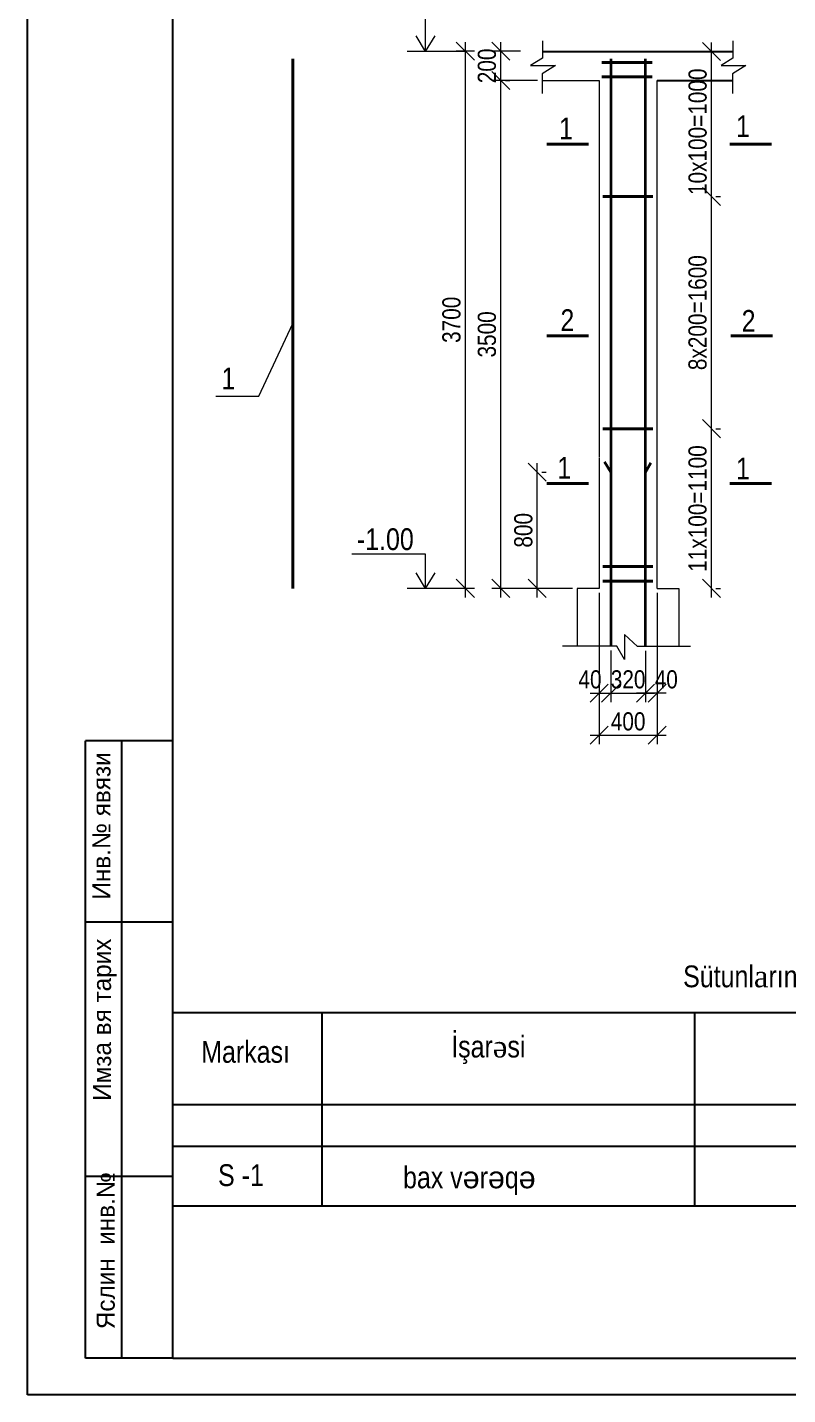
# Model space of a CAD drawing. Header units: millimetres. Extents: x 806395 to 2097197, y -233789 to 193681.
# Drawn here: x 2056935 to 2067405, y -177336 to -158491 of the extents above; entities that cross this region are included whole.
import ezdxf

# ---------------------------------------------------------------- set-up
doc = ezdxf.new("R2010")
doc.units = ezdxf.units.MM
doc.linetypes.add('CONTINOUS', pattern=[0.75, 0.25, 0.25, 0.25])
doc.layers.add('2D-чертеж - Общий', color=7, linetype='Continuous')
doc.layers.add('STENA', color=7, linetype='Continuous', lineweight=25)
doc.styles.add('CP_ATTR', font='A3TI(LA).TTF')
doc.styles.add('style1', font='A3TI(LA).TTF', dxfattribs={"height": 400})
doc.styles.add('style6', font='ARIALN.TTF', dxfattribs={"height": 300})
doc.dimstyles.new('DIM_100', dxfattribs={"dimscale": 100, "dimtxt": 400, "dimasz": 2.5, "dimexe": 1.25, "dimexo": 0.625, "dimtad": 1, "dimdec": 0, "dimtxsty": 'style1', "dimblk": 'OBLIQUE', "dimcen": 2.5, "dimdle": 1.25, "dimclrd": 251, "dimclre": 251, "dimaunit": 1, "dimadec": 3, "dimazin": 0, "dimtfac": 1, "dimtdec": 0, "dimtmove": 1, "dimatfit": 3, "dimfxl": 1.25, "dimlwd": 13, "dimlwe": 5, "dimarcsym": 0})

# ---------------------------------------------------------------- blocks, each defined once
blk = doc.blocks.new('_Oblique')
at = {"color": 0, "linetype": 'ByBlock', "lineweight": -2}
blk.add_line((-0.5, -0.5), (0.5, 0.5), dxfattribs=at)
blk = doc.blocks.new('*D66')
at = {"layer": '2D-чертеж - Общий', "color": 251, "lineweight": 5, "ltscale": 15, "transparency": 16777216}
for p, q in [((2064808, -166286), (2064808, -167794)), ((2064968, -167081), (2064968, -167794))]:
    blk.add_line(p, q, dxfattribs=at)
at = {"layer": '2D-чертеж - Общий', "color": 251, "linetype": 'ByBlock', "lineweight": 13, "ltscale": 15, "transparency": 16777216}
blk.add_line((2064683, -167669), (2065093, -167669), dxfattribs=at)
at = {"layer": 'Defpoints', "color": 0, "ltscale": 15, "transparency": 16777216}
for p in [(2064808, -166223), (2064968, -167018), (2064968, -167669)]:
    blk.add_point(p, dxfattribs=at)
at = {"layer": '2D-чертеж - Общий', "color": 251, "lineweight": 13, "ltscale": 15, "transparency": 16777216, "xscale": 250, "yscale": 250, "zscale": 250, "rotation": 180}
blk.add_blockref('_Oblique', (2064808, -167669), dxfattribs=at)
at = {"layer": '2D-чертеж - Общий', "color": 251, "lineweight": 13, "ltscale": 15, "transparency": 16777216, "xscale": 250, "yscale": 250, "zscale": 250}
blk.add_blockref('_Oblique', (2064968, -167669), dxfattribs=at)
at = {"layer": '2D-чертеж - Общий', "color": 0, "ltscale": 15, "transparency": 16777216, "insert": (2064683, -167479), "char_height": 300, "attachment_point": 5, "style": 'style6'}
blk.add_mtext('{\\fArial Narrow|b0|i0|c238|p34;\\H0.83333x;40}', dxfattribs=at)
blk = doc.blocks.new('*D67')
at = {"layer": '2D-чертеж - Общий', "color": 251, "lineweight": 5, "ltscale": 15, "transparency": 16777216}
for p, q in [((2065608, -166286), (2065608, -167794)), ((2065448, -167086), (2065448, -167794))]:
    blk.add_line(p, q, dxfattribs=at)
at = {"layer": '2D-чертеж - Общий', "color": 251, "linetype": 'ByBlock', "lineweight": 13, "ltscale": 15, "transparency": 16777216}
blk.add_line((2065733, -167669), (2065323, -167669), dxfattribs=at)
at = {"layer": 'Defpoints', "color": 0, "ltscale": 15, "transparency": 16777216}
for p in [(2065608, -166223), (2065448, -167023), (2065448, -167669)]:
    blk.add_point(p, dxfattribs=at)
at = {"layer": '2D-чертеж - Общий', "color": 251, "lineweight": 13, "ltscale": 15, "transparency": 16777216, "xscale": 250, "yscale": 250, "zscale": 250, "rotation": 180}
blk.add_blockref('_Oblique', (2065448, -167669), dxfattribs=at)
at = {"layer": '2D-чертеж - Общий', "color": 251, "lineweight": 13, "ltscale": 15, "transparency": 16777216, "xscale": 250, "yscale": 250, "zscale": 250}
blk.add_blockref('_Oblique', (2065608, -167669), dxfattribs=at)
at = {"layer": '2D-чертеж - Общий', "color": 0, "ltscale": 15, "transparency": 16777216, "insert": (2065733, -167479), "char_height": 300, "attachment_point": 5, "style": 'style6'}
blk.add_mtext('{\\fArial Narrow|b0|i0|c238|p34;\\H0.83333x;40}', dxfattribs=at)
blk = doc.blocks.new('*D68')
at = {"layer": '2D-чертеж - Общий', "color": 251, "linetype": 'ByBlock', "lineweight": 13, "ltscale": 15, "transparency": 16777216}
blk.add_line((2063455, -166348), (2063455, -159098), dxfattribs=at)
at = {"layer": '2D-чертеж - Общий', "color": 251, "lineweight": 5, "ltscale": 15, "transparency": 16777216}
for p, q in [((2063517, -159223), (2063580, -159223)), ((2063893, -166223), (2063330, -166223))]:
    blk.add_line(p, q, dxfattribs=at)
at = {"layer": 'Defpoints', "color": 0, "ltscale": 15, "transparency": 16777216}
for p in [(2063455, -159223), (2063455, -159223), (2063956, -166223)]:
    blk.add_point(p, dxfattribs=at)
at = {"layer": '2D-чертеж - Общий', "color": 251, "lineweight": 13, "ltscale": 15, "transparency": 16777216, "xscale": 250, "yscale": 250, "zscale": 250}
for p, rotation in [((2063455, -159223), 90), ((2063455, -166223), 270)]:
    blk.add_blockref('_Oblique', p, dxfattribs=dict(at, rotation=rotation))
at = {"layer": '2D-чертеж - Общий', "color": 0, "ltscale": 15, "transparency": 16777216, "insert": (2063264, -162723), "char_height": 300, "attachment_point": 5, "rotation": 90, "style": 'style6'}
blk.add_mtext('{\\fArial Narrow|b0|i0|c238|p34;\\H0.83333x;350\\fArial Narrow|b0|i0|c204|p34;0}', dxfattribs=at)
blk = doc.blocks.new('*D69')
at = {"layer": '2D-чертеж - Общий', "color": 251, "linetype": 'ByBlock', "lineweight": 13, "ltscale": 15, "transparency": 16777216}
blk.add_line((2063956, -166348), (2063956, -164498), dxfattribs=at)
at = {"layer": '2D-чертеж - Общий', "color": 251, "lineweight": 5, "ltscale": 15, "transparency": 16777216}
for p, q in [((2064018, -164623), (2064081, -164623)), ((2064444, -166223), (2063831, -166223))]:
    blk.add_line(p, q, dxfattribs=at)
at = {"layer": 'Defpoints', "color": 0, "ltscale": 15, "transparency": 16777216}
for p in [(2063956, -164623), (2063956, -164623), (2064506, -166223)]:
    blk.add_point(p, dxfattribs=at)
at = {"layer": '2D-чертеж - Общий', "color": 251, "lineweight": 13, "ltscale": 15, "transparency": 16777216, "xscale": 250, "yscale": 250, "zscale": 250}
for p, rotation in [((2063956, -164623), 90), ((2063956, -166223), 270)]:
    blk.add_blockref('_Oblique', p, dxfattribs=dict(at, rotation=rotation))
at = {"layer": '2D-чертеж - Общий', "color": 0, "ltscale": 15, "transparency": 16777216, "insert": (2063766, -165423), "char_height": 300, "attachment_point": 5, "rotation": 90, "style": 'style6'}
blk.add_mtext('{\\fArial Narrow|b0|i0|c238|p34;\\H0.83333x;8\\fArial Narrow|b0|i0|c204|p34;00}', dxfattribs=at)
blk = doc.blocks.new('*D70')
at = {"layer": '2D-чертеж - Общий', "color": 251, "linetype": 'ByBlock', "lineweight": 13, "ltscale": 15, "transparency": 16777216}
blk.add_line((2066355, -166348), (2066355, -163898), dxfattribs=at)
at = {"layer": '2D-чертеж - Общий', "color": 251, "lineweight": 5, "ltscale": 15, "transparency": 16777216}
for p, q in [((2066418, -164023), (2066480, -164023)), ((2066418, -166223), (2066480, -166223))]:
    blk.add_line(p, q, dxfattribs=at)
at = {"layer": 'Defpoints', "color": 0, "ltscale": 15, "transparency": 16777216}
for p in [(2066355, -164023), (2066355, -164023), (2066355, -166223)]:
    blk.add_point(p, dxfattribs=at)
at = {"layer": '2D-чертеж - Общий', "color": 251, "lineweight": 13, "ltscale": 15, "transparency": 16777216, "xscale": 250, "yscale": 250, "zscale": 250}
for p, rotation in [((2066355, -164023), 90), ((2066355, -166223), 270)]:
    blk.add_blockref('_Oblique', p, dxfattribs=dict(at, rotation=rotation))
at = {"layer": '2D-чертеж - Общий', "color": 0, "ltscale": 15, "transparency": 16777216, "insert": (2066165, -165123), "char_height": 300, "attachment_point": 5, "rotation": 90, "style": 'style6'}
blk.add_mtext('{\\H0.83333x;1\\fArial Narrow|b0|i0|c238|p34;1x100=\\fArial Narrow|b0|i0|c204|p34;1\\fArial Narrow|b0|i0|c238|p34;100}', dxfattribs=at)
blk = doc.blocks.new('*D71')
at = {"layer": '2D-чертеж - Общий', "color": 251, "linetype": 'ByBlock', "lineweight": 13, "ltscale": 15, "transparency": 16777216}
blk.add_line((2066355, -164148), (2066355, -160698), dxfattribs=at)
at = {"layer": '2D-чертеж - Общий', "color": 251, "lineweight": 5, "ltscale": 15, "transparency": 16777216}
for p, q in [((2066418, -160823), (2066480, -160823)), ((2066418, -164023), (2066480, -164023))]:
    blk.add_line(p, q, dxfattribs=at)
at = {"layer": 'Defpoints', "color": 0, "ltscale": 15, "transparency": 16777216}
for p in [(2066355, -160823), (2066355, -160823), (2066355, -164023)]:
    blk.add_point(p, dxfattribs=at)
at = {"layer": '2D-чертеж - Общий', "color": 251, "lineweight": 13, "ltscale": 15, "transparency": 16777216, "xscale": 250, "yscale": 250, "zscale": 250}
for p, rotation in [((2066355, -160823), 90), ((2066355, -164023), 270)]:
    blk.add_blockref('_Oblique', p, dxfattribs=dict(at, rotation=rotation))
at = {"layer": '2D-чертеж - Общий', "color": 0, "ltscale": 15, "transparency": 16777216, "insert": (2066165, -162423), "char_height": 300, "attachment_point": 5, "rotation": 90, "style": 'style6'}
blk.add_mtext('{\\fArial Narrow|b0|i0|c238|p34;\\H0.83333x;8x200=16\\fArial Narrow|b0|i0|c204|p34;00}', dxfattribs=at)
blk = doc.blocks.new('*D72')
at = {"layer": '2D-чертеж - Общий', "color": 251, "lineweight": 5, "ltscale": 15, "transparency": 16777216}
for p, q in [((2065608, -167574), (2065608, -168373)), ((2064808, -167732), (2064808, -168373))]:
    blk.add_line(p, q, dxfattribs=at)
at = {"layer": '2D-чертеж - Общий', "color": 251, "linetype": 'ByBlock', "lineweight": 13, "ltscale": 15, "transparency": 16777216}
blk.add_line((2064683, -168248), (2065733, -168248), dxfattribs=at)
at = {"layer": 'Defpoints', "color": 0, "ltscale": 15, "transparency": 16777216}
for p in [(2065608, -167512), (2064808, -167669), (2065608, -168248)]:
    blk.add_point(p, dxfattribs=at)
at = {"layer": '2D-чертеж - Общий', "color": 251, "lineweight": 13, "ltscale": 15, "transparency": 16777216, "xscale": 250, "yscale": 250, "zscale": 250, "rotation": 180}
blk.add_blockref('_Oblique', (2064808, -168248), dxfattribs=at)
at = {"layer": '2D-чертеж - Общий', "color": 251, "lineweight": 13, "ltscale": 15, "transparency": 16777216, "xscale": 250, "yscale": 250, "zscale": 250}
blk.add_blockref('_Oblique', (2065608, -168248), dxfattribs=at)
at = {"layer": '2D-чертеж - Общий', "color": 0, "ltscale": 15, "transparency": 16777216, "insert": (2065208, -168058), "char_height": 300, "attachment_point": 5, "style": 'style6'}
blk.add_mtext('{\\H0.83333x;400}', dxfattribs=at)
blk = doc.blocks.new('*D73')
at = {"layer": '2D-чертеж - Общий', "color": 251, "lineweight": 5, "ltscale": 15, "transparency": 16777216}
for p, q in [((2064968, -167081), (2064968, -167794)), ((2065448, -167086), (2065448, -167794))]:
    blk.add_line(p, q, dxfattribs=at)
at = {"layer": '2D-чертеж - Общий', "color": 251, "linetype": 'ByBlock', "lineweight": 13, "ltscale": 15, "transparency": 16777216}
blk.add_line((2064843, -167669), (2065573, -167669), dxfattribs=at)
at = {"layer": 'Defpoints', "color": 0, "ltscale": 15, "transparency": 16777216}
for p in [(2064968, -167018), (2065448, -167023), (2065448, -167669)]:
    blk.add_point(p, dxfattribs=at)
at = {"layer": '2D-чертеж - Общий', "color": 251, "lineweight": 13, "ltscale": 15, "transparency": 16777216, "xscale": 250, "yscale": 250, "zscale": 250, "rotation": 180}
blk.add_blockref('_Oblique', (2064968, -167669), dxfattribs=at)
at = {"layer": '2D-чертеж - Общий', "color": 251, "lineweight": 13, "ltscale": 15, "transparency": 16777216, "xscale": 250, "yscale": 250, "zscale": 250}
blk.add_blockref('_Oblique', (2065448, -167669), dxfattribs=at)
at = {"layer": '2D-чертеж - Общий', "color": 0, "ltscale": 15, "transparency": 16777216, "insert": (2065208, -167479), "char_height": 300, "attachment_point": 5, "style": 'style6'}
blk.add_mtext('{\\H0.83333x;3\\fArial Narrow|b0|i0|c238|p34;2\\fArial Narrow|b0|i0|c204|p34;0}', dxfattribs=at)
blk = doc.blocks.new('*D74')
at = {"layer": '2D-чертеж - Общий', "color": 251, "lineweight": 5, "ltscale": 15, "transparency": 16777216}
for p, q in [((2063725, -158820), (2063330, -158820)), ((2063961, -159223), (2063330, -159223))]:
    blk.add_line(p, q, dxfattribs=at)
at = {"layer": '2D-чертеж - Общий', "color": 251, "linetype": 'ByBlock', "lineweight": 13, "ltscale": 15, "transparency": 16777216}
blk.add_line((2063455, -159348), (2063455, -158695), dxfattribs=at)
at = {"layer": 'Defpoints', "color": 0, "ltscale": 15, "transparency": 16777216}
for p in [(2063455, -158820), (2063788, -158820), (2064024, -159223)]:
    blk.add_point(p, dxfattribs=at)
at = {"layer": '2D-чертеж - Общий', "color": 251, "lineweight": 13, "ltscale": 15, "transparency": 16777216, "xscale": 250, "yscale": 250, "zscale": 250}
for p, rotation in [((2063455, -158820), 90), ((2063455, -159223), 270)]:
    blk.add_blockref('_Oblique', p, dxfattribs=dict(at, rotation=rotation))
at = {"layer": '2D-чертеж - Общий', "color": 0, "ltscale": 15, "transparency": 16777216, "insert": (2063264, -159022), "char_height": 300, "attachment_point": 5, "rotation": 90, "style": 'style6'}
blk.add_mtext('{\\H0.83333x;200}', dxfattribs=at)
blk = doc.blocks.new('*D75')
at = {"color": 251, "linetype": 'CONTINOUS', "lineweight": 5, "ltscale": 15, "transparency": 16777216}
for p, q in [((2063091, -158820), (2062841, -158820)), ((2063091, -166223), (2062841, -166223))]:
    blk.add_line(p, q, dxfattribs=at)
at = {"color": 251, "linetype": 'Continuous', "lineweight": 13, "ltscale": 15, "transparency": 16777216}
blk.add_line((2062966, -158695), (2062966, -166348), dxfattribs=at)
at = {"layer": 'Defpoints', "color": 0, "ltscale": 15, "transparency": 16777216}
for p in [(2063455, -158820), (2062966, -166223), (2064673, -166223)]:
    blk.add_point(p, dxfattribs=at)
at = {"color": 251, "lineweight": 13, "ltscale": 15, "transparency": 16777216, "xscale": 250, "yscale": 250, "zscale": 250}
for p, rotation in [((2062966, -158820), 90), ((2062966, -166223), 270)]:
    blk.add_blockref('_Oblique', p, dxfattribs=dict(at, rotation=rotation))
at = {"color": 0, "lineweight": 5, "ltscale": 15, "transparency": 16777216, "insert": (2062776, -162522), "char_height": 300, "attachment_point": 5, "rotation": 90, "style": 'style6', "bg_fill": 3, "box_fill_scale": 1.1, "bg_fill_color": 9, "bg_fill_true_color": 13158600, "bg_fill_transparency": 0}
blk.add_mtext('{\\fArial Narrow|b0|i0|c238|p34;\\H0.83333x;3700}', dxfattribs=at)
blk = doc.blocks.new('*D60')
at = {"layer": '2D-чертеж - Общий', "color": 251, "linetype": 'ByBlock', "lineweight": 13, "ltscale": 15, "transparency": 16777216}
blk.add_line((2066355, -160948), (2066355, -158698), dxfattribs=at)
at = {"layer": '2D-чертеж - Общий', "color": 251, "lineweight": 5, "ltscale": 15, "transparency": 16777216}
for p, q in [((2066418, -158823), (2066480, -158823)), ((2066418, -160823), (2066480, -160823))]:
    blk.add_line(p, q, dxfattribs=at)
at = {"layer": 'Defpoints', "color": 0, "ltscale": 15, "transparency": 16777216}
for p in [(2066355, -158823), (2066355, -158823), (2066355, -160823)]:
    blk.add_point(p, dxfattribs=at)
at = {"layer": '2D-чертеж - Общий', "color": 251, "lineweight": 13, "ltscale": 15, "transparency": 16777216, "xscale": 250, "yscale": 250, "zscale": 250}
for p, rotation in [((2066355, -158823), 90), ((2066355, -160823), 270)]:
    blk.add_blockref('_Oblique', p, dxfattribs=dict(at, rotation=rotation))
at = {"layer": '2D-чертеж - Общий', "color": 0, "ltscale": 15, "transparency": 16777216, "insert": (2066166, -159930), "char_height": 300, "attachment_point": 5, "rotation": 90, "style": 'style6'}
blk.add_mtext('{\\H0.83333x;1\\fArial Narrow|b0|i0|c238|p34;0x100=\\fArial Narrow|b0|i0|c204|p34;1\\fArial Narrow|b0|i0|c238|p34;000}', dxfattribs=at)
blk = doc.blocks.new('ntnntyht')
at = {"color": 1, "lineweight": 25}
for p, q in [((1961564, -50629), (1961564, -20955)), ((2003567, -50629), (1961564, -50629))]:
    blk.add_line(p, q, dxfattribs=at)
at = {"color": 1, "lineweight": 25, "ltscale": 15}
for q in [(1963654, -21476), (2003045, -50106)]:
    blk.add_line((1963654, -50106), q, dxfattribs=at)
at = {"lineweight": 25, "ltscale": 0.25}
for p, q in [((1962400, -50106), (1962400, -41225)), ((1962922, -50107), (1962922, -41225))]:
    blk.add_line(p, q, dxfattribs=at)
at = {"lineweight": 25}
for p, q in [((1963654, -41225), (1962400, -41225)), ((1963656, -43837), (1962402, -43837)), ((1963656, -47494), (1962402, -47494)), ((1963654, -50106), (1962400, -50106))]:
    blk.add_line(p, q, dxfattribs=at)
at = {"lineweight": 25, "char_height": 261.21, "width": 6227.25, "attachment_point": 1, "rotation": 90, "style": 'CP_ATTR'}
for s, insert in [('\\pt3143;Инв.№ явязи', (1962497, -43510)), ('\\pt3143;Имза вя тарих', (1962505, -46404)), ('\\pt3143;Яслин  инв.№', (1962558, -49687))]:
    blk.add_mtext(s, dxfattribs=dict(at, insert=insert))

msp = doc.modelspace()

# ---------------------------------------------------------------- linework, layer by layer
at = {"lineweight": 13}
for p, q in [((2062419.437, -158823.135, -105.181), (2062419.437, -158351.396, -105.181)), ((2062419.437, -158823.135, -105.181), (2062288.275, -158607.819, -105.181)), ((2062965.681, -158823.135, -105.181), (2062165.127, -158823.135, -105.181)), ((2062419.437, -165751.396), (2061403.178, -165751.396)), ((2062419.437, -166223.135), (2062419.437, -165751.396)), ((2062419.437, -166223.135), (2062288.275, -166007.819)), ((2062965.681, -166223.135), (2062165.127, -166223.135))]:
    msp.add_line(p, q, dxfattribs=at)
at = {"color": 0}
for p, q in [((2064028.565, -158823.135, -105.181), (2066651.921, -158823.135, -105.181)), ((2065608.199, -159223.501, -105.181), (2066647.044, -159223.501, -105.181))]:
    msp.add_line(p, q, dxfattribs=at)
at = {"color": 2, "lineweight": 35, "ltscale": 3}
for p, q in [((2064968.199, -158923.135, -105.181), (2064968.199, -167018.258, -105.181)), ((2065448.199, -167023.135, -105.181), (2065448.199, -158923.135, -105.181))]:
    msp.add_line(p, q, dxfattribs=at)
at = {"color": 0, "lineweight": 0}
for p, q in [((2060120.298, -163574.696, -105.181), (2060588.818, -162574.661, -105.181)), ((2059528.772, -163574.696, -105.181), (2060120.298, -163574.696, -105.181))]:
    msp.add_line(p, q, dxfattribs=at)
at = {"lineweight": 20}
msp.add_line((2065608.199, -166223.135, -105.181), (2065908.199, -166223.135, -105.181), dxfattribs=at)
at = {"color": 0, "lineweight": 20, "ltscale": 15}
msp.add_line((2065908.199, -166223.135, -105.181), (2065908.199, -167023.135, -105.181), dxfattribs=at)
at = {"color": 7, "ltscale": 15}
for points in [[(2058937.821, -172071.22), (2076819.483, -172071.22)], [(2060990.685, -172071.22), (2060990.685, -174732.95)], [(2066122.845, -172071.22), (2066122.845, -174732.95)], [(2058937.821, -173337.074), (2076819.483, -173337.074)], [(2058937.821, -173911.805), (2076819.483, -173911.805)], [(2058937.821, -174732.95), (2076819.483, -174732.95)]]:
    msp.add_lwpolyline(points, dxfattribs=at)
at = {"layer": 'STENA', "lineweight": 20}
for p, q in [((2064028.565, -158676.183, -105.181), (2064028.565, -158914.756, -105.181)), ((2066651.921, -158676.915, -105.181), (2066651.921, -158915.487, -105.181)), ((2064028.565, -158914.756, -105.181), (2063863.7, -159015.136, -105.181)), ((2063863.7, -159015.136, -105.181), (2064207.827, -159018.151, -105.181)), ((2064207.827, -159018.151, -105.181), (2064023.689, -159131.107, -105.181)), ((2066651.921, -158915.487, -105.181), (2066487.056, -159015.868, -105.181)), ((2066487.056, -159015.868, -105.181), (2066831.182, -159018.883, -105.181)), ((2066831.182, -159018.883, -105.181), (2066647.044, -159131.838, -105.181)), ((2064023.689, -159131.107, -105.181), (2064023.689, -159401.337, -105.181)), ((2064023.689, -159222.769, -105.181), (2064808.199, -159223.501, -105.181)), ((2064808.199, -159223.501, -105.181), (2064808.199, -164417.311, -105.181)), ((2065608.199, -164417.311, -105.181), (2065608.199, -159223.501, -105.181)), ((2066647.044, -159131.838, -105.181), (2066647.044, -159402.068, -105.181)), ((2064808.199, -164423.27, -105.181), (2064808.199, -166223.135, -105.181)), ((2065608.199, -166223.135, -105.181), (2065608.199, -164417.311, -105.181)), ((2064808.199, -166223.135, -105.181), (2064506.413, -166223.135, -105.181)), ((2065159.55, -166858.27, -105.181), (2065156.535, -167202.396, -105.181)), ((2065337.473, -167023.135, -105.181), (2065159.55, -166858.27, -105.181)), ((2065050.983, -167018.258, -105.181), (2064301.938, -167018.258, -105.181)), ((2065156.535, -167202.396, -105.181), (2065050.983, -167018.258, -105.181)), ((2066065.231, -167023.135, -105.181), (2065337.473, -167023.135, -105.181))]:
    msp.add_line(p, q, dxfattribs=at)
at = {"layer": 'STENA', "lineweight": 40}
for p, q in [((2060588.818, -166223.135, -52.59), (2060588.818, -158923.135, -52.59)), ((2064847.885, -158973.135, -105.181), (2065539.968, -158973.135, -105.181)), ((2064847.885, -159173.135, -105.181), (2065539.968, -159173.135, -105.181)), ((2064661.369, -160099.563, -105.181), (2064090.279, -160099.563, -105.181)), ((2067180.796, -160101.364, -105.181), (2066609.706, -160101.364, -105.181)), ((2064857.806, -160823.135, -105.181), (2065549.888, -160823.135, -105.181)), ((2064661.369, -162742.166, -105.181), (2064090.279, -162742.166, -105.181)), ((2067195.199, -162743.967, -105.181), (2066624.109, -162743.967, -105.181)), ((2064857.806, -164023.135, -105.181), (2065549.888, -164023.135, -105.181)), ((2064968.199, -164623.135, -105.181), (2064883.2, -164477.209, -105.181)), ((2065448.199, -164623.135, -105.181), (2065520.432, -164491.445, -105.181)), ((2064661.369, -164776.621, -105.181), (2064090.279, -164776.621, -105.181)), ((2067180.796, -164778.422, -105.181), (2066609.706, -164778.422, -105.181)), ((2064857.806, -165923.477, -105.181), (2065549.888, -165923.477, -105.181)), ((2064857.806, -166123.477, -105.181), (2065549.888, -166123.477, -105.181))]:
    msp.add_line(p, q, dxfattribs=at)

# ---------------------------------------------------------------- texts
at = {"char_height": 300, "width": 12573.31765, "attachment_point": 3, "style": 'style6'}
for s, insert in [('{\\fArial Narrow|b0|i0|c238|p34;1}      ', (2064447.347, -159734.572, -105.181)), ('{\\fArial Narrow|b0|i0|c238|p34;1}       ', (2066884.54, -159703.671, -105.181)), ('{\\fArial Narrow|b0|i0|c238|p34;2}      ', (2064466.56, -162377.174, -105.181)), ('{\\fArial Narrow|b0|i0|c238|p34;2}       ', (2066962.022, -162386.766, -105.181)), ('{\\fArial Narrow|b0|i0|c238|p34;1}       ', (2059798.738, -163179.423, -105.181)), ('{\\fArial Narrow|b0|i0|c238|p34;1}      ', (2064423.346, -164411.63, -105.181)), ('{\\fArial Narrow|b0|i0|c238|p34;1}       ', (2066884.54, -164421.221, -105.181)), ('{\\fArial Narrow|b0|i0|c238|p34;-1}.{\\fArial Narrow|b0|i0|c238|p34;00}', (2062255.75, -165395.627))]:
    msp.add_mtext(s, dxfattribs=dict(at, insert=insert))
at = {"lineweight": 40, "char_height": 300, "attachment_point": 1, "style": 'style6'}
for s, insert, width in [('S{\\fArial Narrow|b0|i0|c238|p34;ütunl\\fTimes New Roman|b0|i0|c238|p18;a\\fArial Narrow|b0|i0|c238|p34;rın yerl\\fTimes New Roman|b0|i0|c238|p18;ə\\fArial Narrow|b0|i0|c238|p34;şm\\fTimes New Roman|b0|i0|c238|p18;ə\\fArial Narrow|b0|i0|c238|p34; sxemin\\fTimes New Roman|b0|i0|c238|p18;ə\\fArial Narrow|b0|i0|c238|p34; t\\fTimes New Roman|b0|i0|c238|p18;ə\\fArial Narrow|b0|i0|c238|p34;snifat}', (2065965.552, -171421.199), 9735.2541), ('{\\fArial Narrow|b0|i0|c238|p34;İşar\\fTimes New Roman|b0|i0|c238|p18;ə\\fArial Narrow|b0|i0|c238|p34;si}', (2062771.597, -172388.831), 7158.36605), ('{\\fArial Narrow|b0|i0|c238|p34;Markası}', (2059329.051, -172461.785), 7158.36605)]:
    msp.add_mtext(s, dxfattribs=dict(at, insert=insert, width=width))
at = {"color": 7, "ltscale": 15, "insert": (2059560.861, -174161.141), "char_height": 300, "attachment_point": 1, "style": 'style6'}
msp.add_mtext('S{\\fArial Narrow|b0|i0|c238|p34; -1}', dxfattribs=at)
at = {"color": 7, "ltscale": 15, "insert": (2062108.153, -174192.103), "char_height": 300, "width": 3429.739, "attachment_point": 1, "style": 'style6'}
msp.add_mtext('bax v{\\fArial|b0|i0|c0|p34;ə\\fArial Narrow|b0|i0|c238|p34;r\\fArial|b0|i0|c0|p34;ə\\fArial Narrow|b0|i0|c238|p34;q\\fArial|b0|i0|c0|p34;ə}', dxfattribs=at)

# ---------------------------------------------------------------- dimensions: what is measured, and where the dimension line sits
at = {"layer": '2D-чертеж - Общий', "color": 7, "ltscale": 15}
for base, p1, p2, angle, text, picture, middle in [((2063454.631, -158820.416, -105.181), (2064023.689, -159222.769, -105.181), (2063787.752, -158820.416, -105.181), 90, '{\\H0.83333x;200}', '*D74', (2063454.631, -159021.593, -105.181)), ((2066355.127, -158823.135, -105.181), (2066355.127, -160823.135, -105.181), (2066355.127, -158823.135, -105.181), 270, '{\\H0.83333x;1\\fArial Narrow|b0|i0|c238|p34;0x100=\\fArial Narrow|b0|i0|c204|p34;1\\fArial Narrow|b0|i0|c238|p34;000}', '*D60', (2066356.225, -159930.308, -105.181)), ((2066355.127, -164023.135, -105.181), (2066355.127, -166223.135, -105.181), (2066355.127, -164023.135, -105.181), 270, '{\\H0.83333x;1\\fArial Narrow|b0|i0|c238|p34;1x100=\\fArial Narrow|b0|i0|c204|p34;1\\fArial Narrow|b0|i0|c238|p34;100}', '*D70', (2066355.127, -165123.135, -105.181)), ((2065448.199, -167669.177, -105.181), (2065608.199, -166223.135, -105.181), (2065448.199, -167023.135, -105.181), 180, '{\\fArial Narrow|b0|i0|c238|p34;\\H0.83333x;40}', '*D67', (2065733.199, -167669.177, -105.181))]:
    dim = msp.add_linear_dim(base=base, p1=p1, p2=p2, angle=angle, text=text, dimstyle='DIM_100', override={"dimtxsty": 'style6'}, dxfattribs=at)
    dim.commit()
    dim.dimension.update_dxf_attribs({"geometry": picture, "text_midpoint": middle, "dimtype": 160})
for base, p1, p2, angle, text, picture, middle in [((2063454.631, -159222.769, -105.181), (2063955.995, -166223.135, -105.181), (2063454.631, -159222.769, -105.181), 90, '{\\fArial Narrow|b0|i0|c238|p34;\\H0.83333x;350\\fArial Narrow|b0|i0|c204|p34;0}', '*D68', (2063264.489, -162722.952, -105.181)), ((2066355.127, -160823.135, -105.181), (2066355.127, -164023.135, -105.181), (2066355.127, -160823.135, -105.181), 270, '{\\fArial Narrow|b0|i0|c238|p34;\\H0.83333x;8x200=16\\fArial Narrow|b0|i0|c204|p34;00}', '*D71', (2066164.984, -162423.135, -105.181)), ((2063955.995, -164623.135, -105.181), (2064506.413, -166223.135, -105.181), (2063955.995, -164623.135, -105.181), 90, '{\\fArial Narrow|b0|i0|c238|p34;\\H0.83333x;8\\fArial Narrow|b0|i0|c204|p34;00}', '*D69', (2063765.852, -165423.135, -105.181))]:
    dim = msp.add_linear_dim(base=base, p1=p1, p2=p2, angle=angle, text=text, dimstyle='DIM_100', override={"dimtxsty": 'style6'}, dxfattribs=at)
    dim.commit()
    dim.dimension.update_dxf_attribs({"geometry": picture, "text_midpoint": middle})
for base, p1, p2, text, picture, middle in [((2064968.199, -167669.177, -105.181), (2064808.199, -166223.135, -105.181), (2064968.199, -167018.258, -105.181), '{\\fArial Narrow|b0|i0|c238|p34;\\H0.83333x;40}', '*D66', (2064683.199, -167669.177, -105.181)), ((2065448.199, -167669.177, -105.181), (2064968.199, -167018.258, -105.181), (2065448.199, -167023.135, -105.181), '{\\H0.83333x;3\\fArial Narrow|b0|i0|c238|p34;2\\fArial Narrow|b0|i0|c204|p34;0}', '*D73', (2065208.199, -167669.177, -105.181)), ((2065608.199, -168247.764, -105.181), (2064808.199, -167669.177, -105.181), (2065608.199, -167511.524, -105.181), '{\\H0.83333x;400}', '*D72', (2065208.199, -168247.764, -105.181))]:
    dim = msp.add_linear_dim(base=base, p1=p1, p2=p2, text=text, dimstyle='DIM_100', override={"dimtxsty": 'style6'}, dxfattribs=at)
    dim.commit()
    dim.dimension.update_dxf_attribs({"geometry": picture, "text_midpoint": middle, "dimtype": 160})

# ---------------------------------------------------------------- next in the draw order: dimensions: what is measured, and where the dimension line sits
at = {"color": 0, "lineweight": 5, "ltscale": 15}
dim = msp.add_linear_dim(base=(2062965.681, -166223.135, -105.181), p1=(2063454.631, -158820.416, -105.181), p2=(2064673.384, -166223.135, -105.181), angle=90, text='{\\fArial Narrow|b0|i0|c238|p34;\\H0.83333x;3700}', dimstyle='DIM_100', override={"dimtxsty": 'style6', "dimfxlon": 1, "dimtfill": 1, "dimarcsym": 1}, dxfattribs=at)
dim.commit()
dim.dimension.update_dxf_attribs({"geometry": '*D75', "text_midpoint": (2062775.539, -162521.776, -105.181)})

# ---------------------------------------------------------------- next in the draw order: linework, layer by layer
at = {"lineweight": 13}
for p, q in [((2062419.437, -158823.135, -105.181), (2062550.599, -158607.819, -105.181)), ((2062419.437, -166223.135), (2062550.599, -166007.819))]:
    msp.add_line(p, q, dxfattribs=at)
at = {"lineweight": 20}
msp.add_line((2064506.413, -166223.135, -105.181), (2064506.413, -167018.258, -105.181), dxfattribs=at)

# ---------------------------------------------------------------- next in the draw order: block references
at = {"color": 3, "xscale": 0.9585492227979296, "yscale": 0.9585492227979296, "zscale": 0.9585492227979296}
msp.add_blockref('ntnntyht', (176678.857, -128806.512), dxfattribs=at)

doc.saveas('drawing.dxf')
